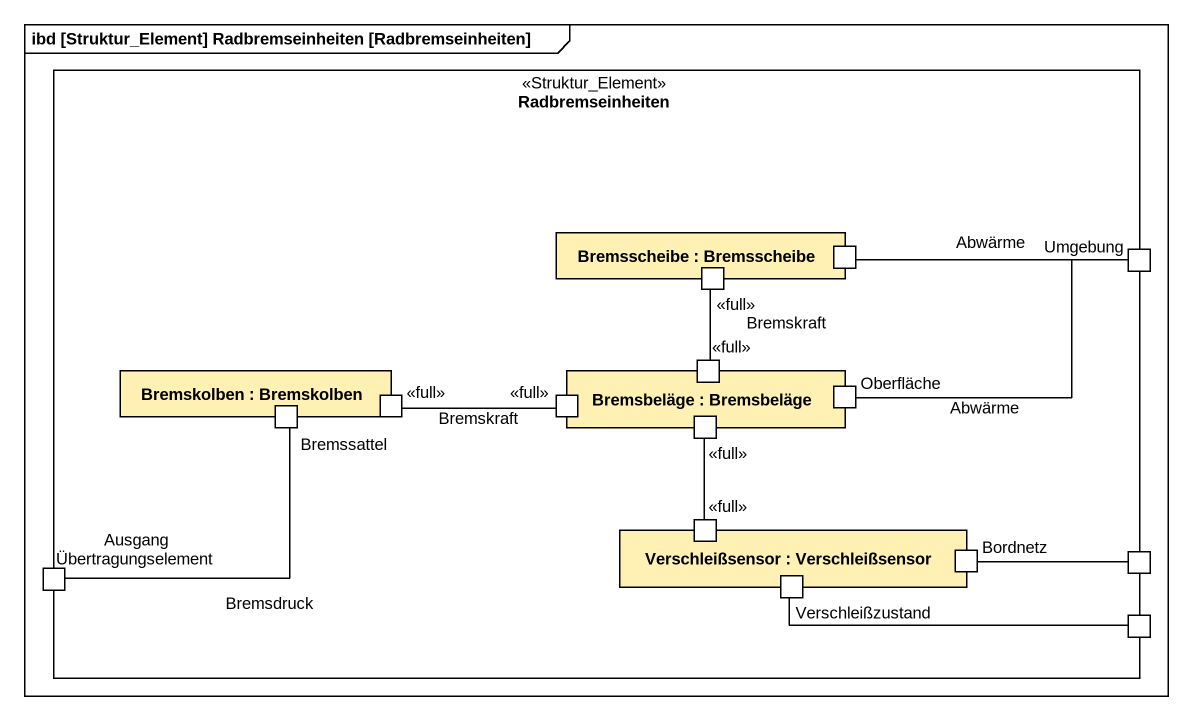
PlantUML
@startuml
mainframe ibd [Struktur_Element] Radbremseinheiten [Radbremseinheiten]
rectangle Radbremseinheiten <<Struktur_Element>> {
  rectangle "Bremsscheibe : Bremsscheibe" as Bremsscheibe #FFF0B4 {
    port "<<full>>" as full
    port " " as port1
  }
  port Umgebung
  rectangle "Bremskolben : Bremskolben" as Bremskolben #FFF0B4 {
    port Bremssattel
    port "<<full>>" as full_3
  }
  rectangle "Bremsbeläge : Bremsbeläge" as Bremsbeläge #FFF0B4 {
    port "<<full>>" as full_2
    port "<<full>>" as full_4
    port "<<full>>" as full_5
    port Oberfläche
  }
  port "Ausgang Übertragungselement" as Ausgang_Übertragungselement
  rectangle "Verschleißsensor : Verschleißsensor" as Verschleißsensor #FFF0B4 {
    port "<<full>>" as full_6
    port Bordnetz
    port Verschleißzustand
  }
  port " " as port2
  port " " as port3
}
port1 -right- Umgebung : Abwärme
full_2 -up- full : Bremskraft
full_3 -right- full_4 : Bremskraft
full_5 -- full_6
Oberfläche -right- Umgebung : Abwärme
Ausgang_Übertragungselement -up- Bremssattel : Bremsdruck
Bordnetz -right- port2
Verschleißzustand -right- port3
@enduml
